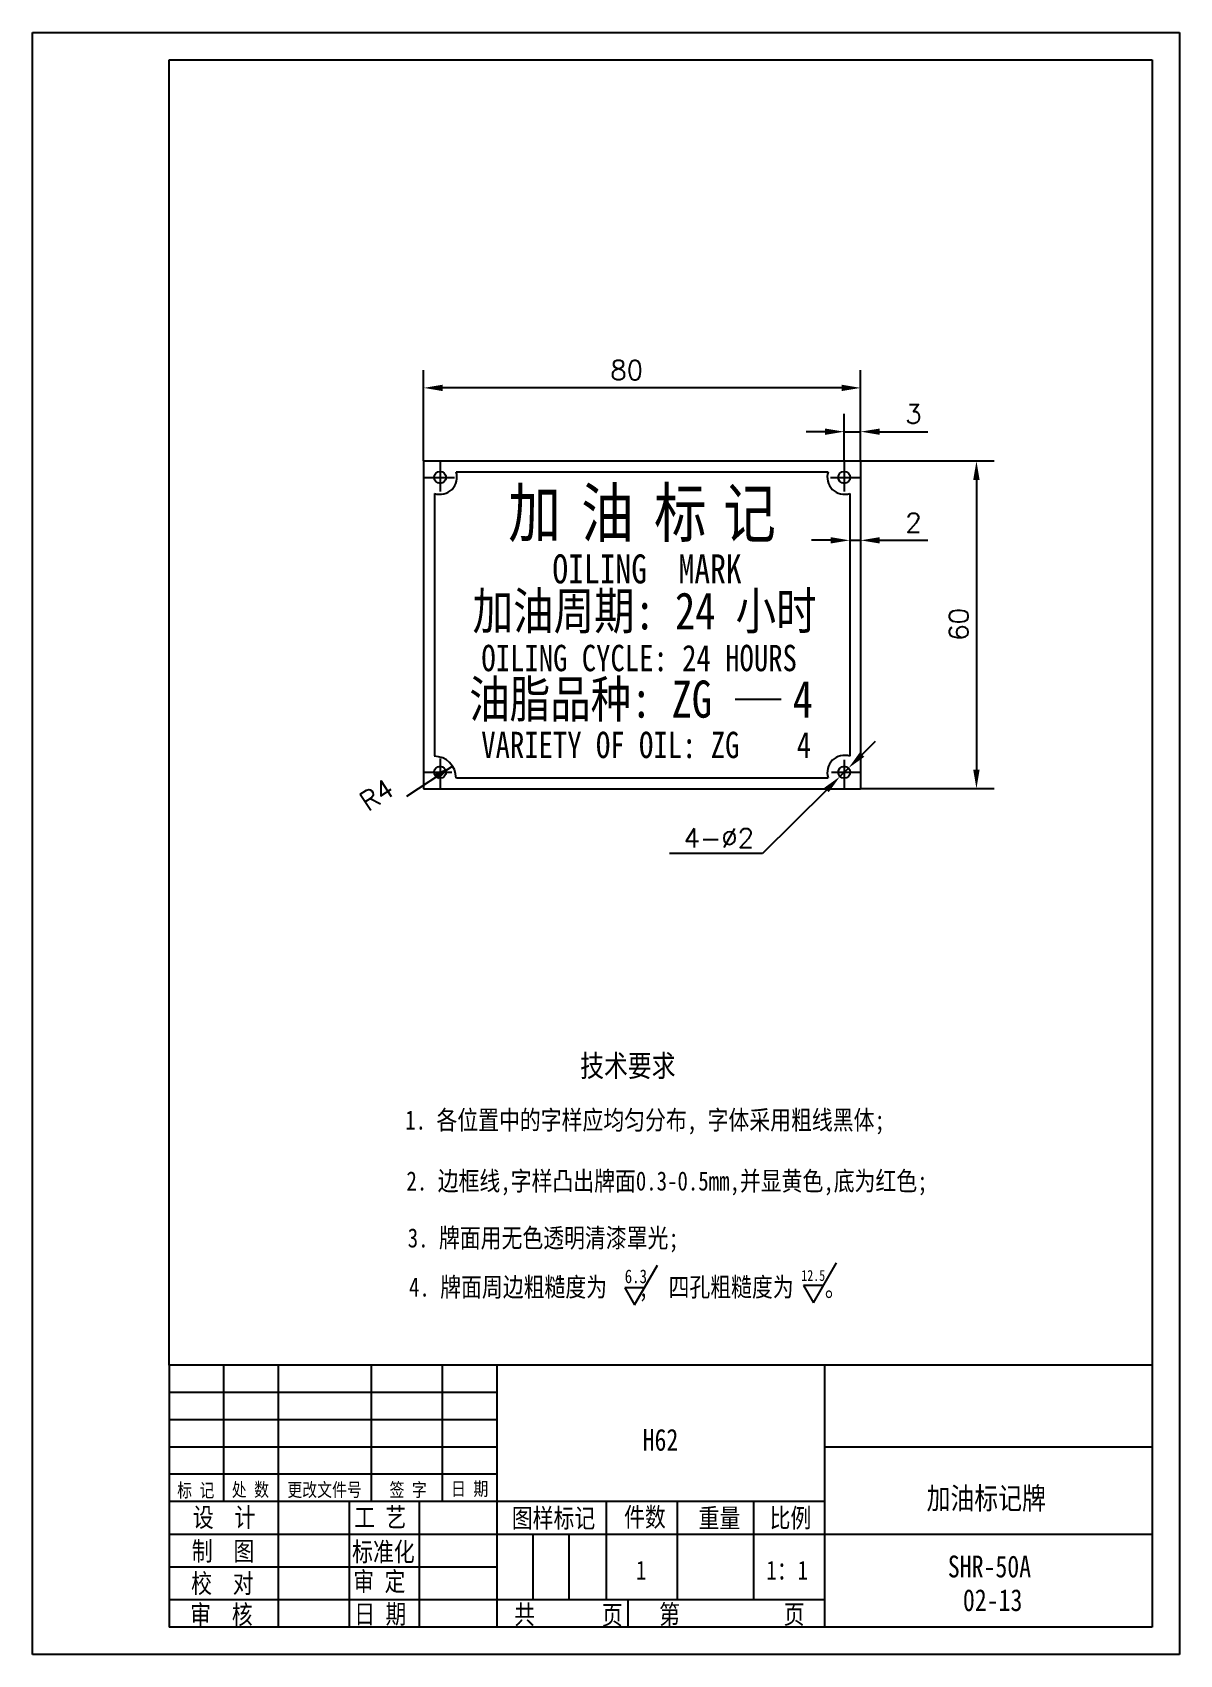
# Model space of a CAD drawing. Extents: x 315 to 525, y 144 to 441.
import ezdxf

# ---------------------------------------------------------------- set-up
doc = ezdxf.new("R2010")
doc.units = 0
doc.header["$LTSCALE"] = 10.5
doc.header["$MEASUREMENT"] = 0
doc.layers.get('0').update_dxf_attribs({"color": 2, "linetype": 'CONTINUOUS'})
doc.layers.get('DEFPOINTS').update_dxf_attribs({"linetype": 'CONTINUOUS'})
doc.layers.add('PART', color=3, linetype='CONTINUOUS')
doc.layers.add('SMPEN_THICK', color=7, linetype='CONTINUOUS')
doc.styles.add('HZDX', font='', dxfattribs={"width": 0.8, "height": 7.5})
doc.styles.get("Standard").update_dxf_attribs({"font": 'txt.shx', "height": 3.5, "bigfont": 'hzfs.shx'})
doc.styles.get('HZDX').set_extended_font_data('SimSun')
doc.dimstyles.get("Standard").update_dxf_attribs({"dimtxt": 0.18, "dimasz": 0.18, "dimexe": 0.18, "dimexo": 0.0625, "dimgap": 0.09, "dimtad": 0, "dimtih": 1, "dimtoh": 1, "dimdec": 4, "dimzin": 0, "dimdsep": 46, "dimtxsty": 'Standard', "dimcen": 0.09, "dimadec": 0, "dimazin": 0, "dimtfac": 1, "dimtdec": 4, "dimtofl": 0, "dimtmove": 0, "dimatfit": 3, "dimfxl": 1, "dimtolj": 1, "dimtzin": 0, "dimarcsym": 0})

# ---------------------------------------------------------------- blocks, each defined once
blk = doc.blocks.new('*D4')
at = {"color": 2, "linetype": 'ByBlock', "transparency": 16777216}
for p, q in [((386.97, 362.14), (386.97, 378.77)), ((466.97, 362.14), (466.97, 378.77)), ((463.47, 375.52), (390.47, 375.52))]:
    blk.add_line(p, q, dxfattribs=at)
for points in [[(390.47, 376.1), (390.47, 374.93), (386.97, 375.52)], [(463.47, 376.1), (463.47, 374.93), (466.97, 375.52)]]:
    blk.add_solid(points, dxfattribs=at)
at = {"layer": 'DEFPOINTS', "color": 0, "linetype": 'ByBlock', "transparency": 16777216}
for p in [(386.97, 375.52), (386.97, 362.14), (466.97, 362.14)]:
    blk.add_point(p, dxfattribs=at)
at = {"color": 2, "linetype": 'ByBlock', "transparency": 16777216, "insert": (424.15, 378.77), "char_height": 3.5, "attachment_point": 5}
blk.add_mtext('\\A1;80', dxfattribs=at)
blk = doc.blocks.new('*D5')
at = {"color": 2, "linetype": 'ByBlock', "transparency": 16777216}
for p, q in [((463.97, 362.14), (463.97, 370.75)), ((466.97, 362.14), (466.97, 370.75)), ((460.47, 367.5), (456.97, 367.5)), ((463.97, 367.5), (466.97, 367.5)), ((470.47, 367.5), (479.3, 367.5))]:
    blk.add_line(p, q, dxfattribs=at)
for points in [[(460.47, 368.08), (460.47, 366.92), (463.97, 367.5)], [(470.47, 368.08), (470.47, 366.92), (466.97, 367.5)]]:
    blk.add_solid(points, dxfattribs=at)
at = {"layer": 'DEFPOINTS', "color": 0, "linetype": 'ByBlock', "transparency": 16777216}
for p in [(466.97, 367.5), (463.97, 362.14), (466.97, 362.14)]:
    blk.add_point(p, dxfattribs=at)
at = {"color": 2, "linetype": 'ByBlock', "transparency": 16777216, "insert": (476.64, 370.75), "char_height": 3.5, "attachment_point": 5}
blk.add_mtext('\\A1;3', dxfattribs=at)
blk = doc.blocks.new('*D6')
at = {"color": 2, "linetype": 'ByBlock', "transparency": 16777216}
for p, q in [((466.97, 362.14), (466.97, 344.36)), ((464.97, 356.2), (464.97, 344.36)), ((461.47, 347.61), (457.97, 347.61)), ((464.97, 347.61), (466.97, 347.61)), ((470.47, 347.61), (479.3, 347.61))]:
    blk.add_line(p, q, dxfattribs=at)
for points in [[(461.47, 348.19), (461.47, 347.03), (464.97, 347.61)], [(470.47, 348.19), (470.47, 347.03), (466.97, 347.61)]]:
    blk.add_solid(points, dxfattribs=at)
at = {"layer": 'DEFPOINTS', "color": 0, "linetype": 'ByBlock', "transparency": 16777216}
for p in [(466.97, 362.14), (464.97, 356.2), (466.97, 347.61)]:
    blk.add_point(p, dxfattribs=at)
at = {"color": 2, "linetype": 'ByBlock', "transparency": 16777216, "insert": (476.64, 350.86), "char_height": 3.5, "attachment_point": 5}
blk.add_mtext('\\A1;2', dxfattribs=at)
blk = doc.blocks.new('*D7')
at = {"color": 2, "linetype": 'ByBlock', "transparency": 16777216}
for p, q in [((466.97, 362.14), (491.42, 362.14)), ((488.17, 358.64), (488.17, 305.64)), ((466.97, 302.14), (491.42, 302.14))]:
    blk.add_line(p, q, dxfattribs=at)
for points in [[(487.58, 358.64), (488.75, 358.64), (488.17, 362.14)], [(487.58, 305.64), (488.75, 305.64), (488.17, 302.14)]]:
    blk.add_solid(points, dxfattribs=at)
at = {"layer": 'DEFPOINTS', "color": 0, "linetype": 'ByBlock', "transparency": 16777216}
for p in [(466.97, 362.14), (466.97, 302.14), (488.17, 302.14)]:
    blk.add_point(p, dxfattribs=at)
at = {"color": 2, "linetype": 'ByBlock', "transparency": 16777216, "insert": (484.92, 332.22), "char_height": 3.5, "attachment_point": 5, "rotation": 90}
blk.add_mtext('\\A1;60', dxfattribs=at)
blk = doc.blocks.new('*D8')
at = {"color": 2, "linetype": 'ByBlock', "transparency": 16777216}
blk.add_line((383.88, 300.75), (392.24, 306.28), dxfattribs=at)
blk.add_solid([(389, 304.83), (389.64, 303.86), (392.24, 306.28)], dxfattribs=at)
at = {"layer": 'DEFPOINTS', "color": 0, "linetype": 'ByBlock', "transparency": 16777216}
for p in [(392.24, 306.28), (388.9, 304.07)]:
    blk.add_point(p, dxfattribs=at)
at = {"color": 2, "linetype": 'ByBlock', "transparency": 16777216, "insert": (378.4, 301.03), "char_height": 3.5, "attachment_point": 5, "rotation": 33.4426}
blk.add_mtext('\\A1;R4', dxfattribs=at)

msp = doc.modelspace()

# ---------------------------------------------------------------- linework, layer by layer
at = {"color": 2, "linetype": 'ByBlock'}
for p, q in [((467.22857, 308.38251), (469.70851, 310.85231)), ((464.74863, 305.91272), (463.18981, 304.36027)), ((460.70986, 301.89048), (449.0295, 290.25791))]:
    msp.add_line(p, q, dxfattribs=at)
for points in [[(466.81694, 308.79583), (467.6402, 307.96919), (464.74863, 305.91272)], [(460.29823, 302.3038), (461.1215, 301.47716), (463.18981, 304.36027)]]:
    msp.add_solid(points, dxfattribs=at)
at = {"layer": 'DEFPOINTS', "color": 0, "linetype": 'ByBlock'}
for p in [(386.96922, 362.13649), (466.96922, 362.13649), (466.96922, 362.13649), (466.96922, 362.13649), (463.96922, 359.13649), (464.74863, 305.91272), (389.96922, 305.13649), (463.18981, 304.36027)]:
    msp.add_point(p, dxfattribs=at)
at = {"layer": 'PART', "linetype": 'Continuous'}
for p, q in [((315.35364, 440.59945), (525.35364, 440.59945)), ((525.35364, 440.59945), (525.35364, 143.59946)), ((520.35364, 196.59946), (340.35364, 196.59946)), ((350.35364, 196.59946), (350.35364, 171.59946)), ((360.35364, 196.59946), (360.35364, 148.59946)), ((377.35364, 196.59946), (377.35364, 171.59946)), ((390.35364, 196.59946), (390.35364, 171.59946)), ((400.35364, 196.59946), (400.35364, 148.59946)), ((460.35364, 196.59946), (460.35364, 148.59946)), ((520.35364, 181.59946), (460.35364, 181.59946)), ((373.35364, 171.59946), (373.35364, 148.59946)), ((386.18003, 171.59946), (386.18003, 148.59946)), ((420.35364, 171.59946), (420.35364, 153.59946)), ((433.35364, 171.59946), (433.35364, 153.59946)), ((447.35364, 171.59946), (447.35364, 153.59946)), ((406.95364, 165.59946), (406.95364, 153.59946)), ((413.55364, 165.59946), (413.55364, 153.59946)), ((520.35364, 165.59946), (460.35364, 165.59946)), ((424.35364, 153.59946), (424.35364, 148.59946)), ((525.35364, 143.59946), (315.35364, 143.59946))]:
    msp.add_line(p, q, dxfattribs=at)
at = {"layer": 'PART', "color": 5, "linetype": 'Continuous'}
for p, q in [((340.35364, 435.59945), (520.35364, 435.59945)), ((520.35364, 435.59945), (520.35364, 148.59946)), ((386.96922, 362.13649), (386.96922, 302.13649)), ((386.96922, 362.13649), (466.96922, 362.13649)), ((392.9035, 360.13649), (461.03494, 360.13649)), ((466.96922, 362.13649), (466.96922, 302.13649)), ((388.96922, 356.20221), (388.96922, 308.13649)), ((464.96922, 356.20221), (464.96922, 308.07078)), ((392.96922, 304.13649), (461.03494, 304.13649)), ((386.96922, 302.13649), (466.96922, 302.13649)), ((340.35364, 196.59946), (340.35364, 148.59946)), ((520.35364, 148.59946), (340.35364, 148.59946))]:
    msp.add_line(p, q, dxfattribs=at)
for centre in [(389.96922, 359.13649), (463.96922, 359.13649), (389.96922, 305.13649), (463.96922, 305.13649)]:
    msp.add_circle(centre, 1.1, dxfattribs=at)
for centre, radius, start, end in [((389.96922, 359.13649), 3.1, 251.1809366, 18.8190634), ((463.96922, 359.13649), 3.1, 161.1809366, 288.8190634), ((388.90422, 304.07149), 4, 0, 90), ((463.96922, 305.13649), 3.1, 71.1809366, 198.8190634)]:
    msp.add_arc(centre, radius, start, end, dxfattribs=at)
at = {"layer": 'SMPEN_THICK', "color": 3}
msp.add_line((315.35364, 143.59946), (315.35364, 440.59945), dxfattribs=at)
at = {"layer": 'SMPEN_THICK', "color": 5}
msp.add_line((340.35364, 196.59946), (340.35364, 435.59945), dxfattribs=at)
at = {"layer": 'SMPEN_THICK'}
for p, q in [((389.96922, 362.13649), (389.96922, 356.5536)), ((463.96922, 362.13649), (463.96922, 356.5536)), ((386.96922, 359.13649), (392.58816, 359.13649)), ((461.42491, 359.13649), (466.96922, 359.13649)), ((444.02506, 318.53032), (452.41727, 318.53032)), ((389.96922, 307.64773), (389.96922, 302.13649)), ((463.96922, 307.41373), (463.96922, 302.13649)), ((386.96922, 305.13649), (392.11988, 305.13649)), ((461.65905, 305.13649), (466.96922, 305.13649)), ((449.0295, 290.25791), (431.94834, 290.25791)), ((425.60095, 207.60307), (429.80706, 214.88827)), ((458.33718, 208.01871), (462.5433, 215.30391)), ((460.14346, 211.14728), (456.53091, 211.14728)), ((456.53091, 211.14728), (458.33718, 208.01871)), ((427.40723, 210.73163), (423.79467, 210.73163)), ((423.79467, 210.73163), (425.60095, 207.60307)), ((400.35364, 191.59946), (340.35364, 191.59946)), ((400.35364, 186.59946), (340.35364, 186.59946)), ((400.35364, 181.59946), (340.35364, 181.59946)), ((400.35364, 176.59946), (340.35364, 176.59946)), ((460.35364, 171.59946), (340.35364, 171.59946)), ((460.35364, 165.59946), (340.35364, 165.59946)), ((400.35364, 159.59946), (340.35364, 159.59946)), ((460.35364, 153.59946), (340.35364, 153.59946))]:
    msp.add_line(p, q, dxfattribs=at)

# ---------------------------------------------------------------- texts
at = {"color": 2, "linetype": 'ByBlock', "attachment_point": 5, "style": 'HZDX'}
for s, insert, char_height in [('\\f仿宋_GB2312|b0|i0|c134|p49;加', (407.26966, 352.17086), 8.8185974), ('\\f仿宋_GB2312|b0|i0|c134|p49;油', (420.61113, 352.17086), 8.8185974), ('\\f仿宋_GB2312|b0|i0|c134|p49;标', (433.9526, 352.17086), 8.8185974), ('\\f仿宋_GB2312|b0|i0|c134|p49;记', (446.64851, 352.17086), 8.8185974), ('\\f仿宋_GB2312|b0|i0|c134|p49;OILING  MARK', (427.86341, 342.3372), 5.3066383), ('\\f仿宋_GB2312|b0|i0|c134|p49;加油周期: 24 小时', (427.42155, 334.29452), 6.7936123), ('\\f仿宋_GB2312|b0|i0|c134|p49;OILING CYCLE: 24 HOURS', (426.41787, 326.02046), 4.8242166), ('\\f仿宋_GB2312|b0|i0|c134|p49;油脂品种: ZG    4', (426.77599, 318.16774), 6.7936123), ('\\f仿宋_GB2312|b0|i0|c134|p49;VARIETY OF OIL: ZG    4', (427.70898, 310.10871), 4.8242166)]:
    msp.add_mtext(s, dxfattribs=dict(at, insert=insert, char_height=char_height))
at = {"color": 2, "linetype": 'ByBlock', "insert": (441.0151, 293.09798), "char_height": 3.5, "attachment_point": 5}
msp.add_mtext('4-∅2', dxfattribs=at)
at = {"layer": 'SMPEN_THICK', "style": 'HZDX', "width": 0.8}
for s, height, p in [('技术要求 ', 4, (415.62646, 249.40149)), ('1. 各位置中的字样应均匀分布, 字体采用粗线黑体;', 3.5, (383.59701, 239.72542)), ('2. 边框线,字样凸出牌面0.3-0.5mm,并显黄色,底为红色;', 3.5, (383.82582, 228.56072)), ('3. 牌面用无色透明清漆罩光;', 3.5, (384.05464, 218.14034)), ('4. 牌面周边粗糙度为   ,', 3.5, (384.28346, 209.13489)), ('四孔粗糙度为   。', 3.5, (431.79453, 209.13489)), ('H62', 4, (427.05899, 180.91967)), ('标 记', 2.5, (341.8453, 172.42309)), ('处 数', 2.5, (351.84156, 172.54422)), ('更改文件号', 2.5, (362.01334, 172.51846)), ('签 字', 2.5, (380.72851, 172.50752)), ('日 期', 2.5, (391.98578, 172.69734)), ('加油标记牌', 4, (479.05432, 170.21415)), ('设  计', 3.5, (344.71433, 166.98136)), ('工 艺', 3.5, (374.24246, 166.99259)), ('图样标记', 3.5, (403.11171, 166.82017)), ('件数', 3.5, (423.6544, 167.02595)), ('重量', 3.5, (437.29975, 166.843)), ('比例', 3.5, (450.30466, 166.86582)), ('制  图', 3.5, (344.53129, 160.79624)), ('标准化', 3.5, (373.8764, 160.65894)), ('1', 3.5, (425.83242, 157.2886)), ('1：1', 3.5, (449.69783, 157.2886)), ('SHR-50A', 4, (482.93467, 157.7285)), ('校  对', 3.5, (344.40553, 154.87413)), ('审 定', 3.5, (374.08226, 155.22844)), ('02-13', 4, (485.69213, 151.56669)), ('审  核', 3.5, (344.22249, 149.18062)), ('日 期', 3.5, (374.25018, 149.25892)), ('共', 3.5, (403.54628, 149.16797)), ('页', 3.5, (419.60551, 149.08791)), ('第', 3.5, (430.08237, 149.21362)), ('页', 3.5, (452.87909, 149.21362))]:
    msp.add_text(s, height=height, dxfattribs=at).set_placement(p)
at = {"layer": 'SMPEN_THICK', "attachment_point": 5, "style": 'HZDX'}
for s, insert, char_height in [('6.3', (425.81894, 212.83074), 2.5), ('12.5', (458.29191, 212.99745), 2)]:
    msp.add_mtext(s, dxfattribs=dict(at, insert=insert, char_height=char_height))

# ---------------------------------------------------------------- dimensions: what is measured, and where the dimension line sits
at = {"layer": 'SMPEN_THICK'}
for base, p1, p2, picture, middle in [((386.96922, 375.51511), (466.96922, 362.13649), (386.96922, 362.13649), '*D4', (424.14922, 375.51511)), ((466.96922, 367.50058), (463.96922, 362.13649), (466.96922, 362.13649), '*D5', (476.63588, 367.50058)), ((466.96922, 347.61143), (464.96922, 356.20221), (466.96922, 362.13649), '*D6', (476.63588, 347.61143))]:
    dim = msp.add_linear_dim(base=base, p1=p1, p2=p2, dimstyle='Standard', override={"dimtxt": 5, "dimasz": 3.5, "dimexe": 3.25, "dimexo": 0, "dimgap": 1.5, "dimtad": 1, "dimtih": 0, "dimtoh": 0, "dimzin": 8, "dimclrd": 2, "dimclre": 2, "dimclrt": 2, "dimtm": 0.115, "dimtfac": 0.66667, "dimtofl": 1, "dimatfit": 1, "dimtvp": 5, "dimtzin": 8}, dxfattribs=at)
    dim.commit()
    dim.dimension.update_dxf_attribs({"geometry": picture, "text_midpoint": middle, "dimtype": 160})
dim = msp.add_linear_dim(base=(488.16621, 302.13649), p1=(466.96922, 362.13649), p2=(466.96922, 302.13649), angle=90, dimstyle='Standard', override={"dimtxt": 5, "dimasz": 3.5, "dimexe": 3.25, "dimexo": 0, "dimgap": 1.5, "dimtad": 1, "dimtih": 0, "dimtoh": 0, "dimzin": 8, "dimclrd": 2, "dimclre": 2, "dimclrt": 2, "dimtm": 0.115, "dimtfac": 0.66667, "dimtofl": 1, "dimatfit": 1, "dimtvp": 5, "dimtzin": 8}, dxfattribs=at)
dim.commit()
dim.dimension.update_dxf_attribs({"geometry": '*D7', "text_midpoint": (488.16621, 332.22422), "dimtype": 160})
dim = msp.add_radius_dim(center=(388.90422, 304.07149), mpoint=(392.24197, 306.2759), dimstyle='Standard', override={"dimtxt": 5, "dimasz": 3.5, "dimexe": 3.25, "dimexo": 0, "dimgap": 1.5, "dimtad": 1, "dimtih": 0, "dimtoh": 0, "dimzin": 8, "dimclrd": 2, "dimclre": 2, "dimclrt": 2, "dimtm": 0.115, "dimtfac": 0.66667, "dimtofl": 1, "dimtmove": 1, "dimtvp": 5, "dimtzin": 8}, dxfattribs=at)
dim.commit()
dim.dimension.update_dxf_attribs({"geometry": '*D8', "text_midpoint": (380.19099, 298.31689), "dimtype": 164})

doc.saveas('drawing.dxf')
